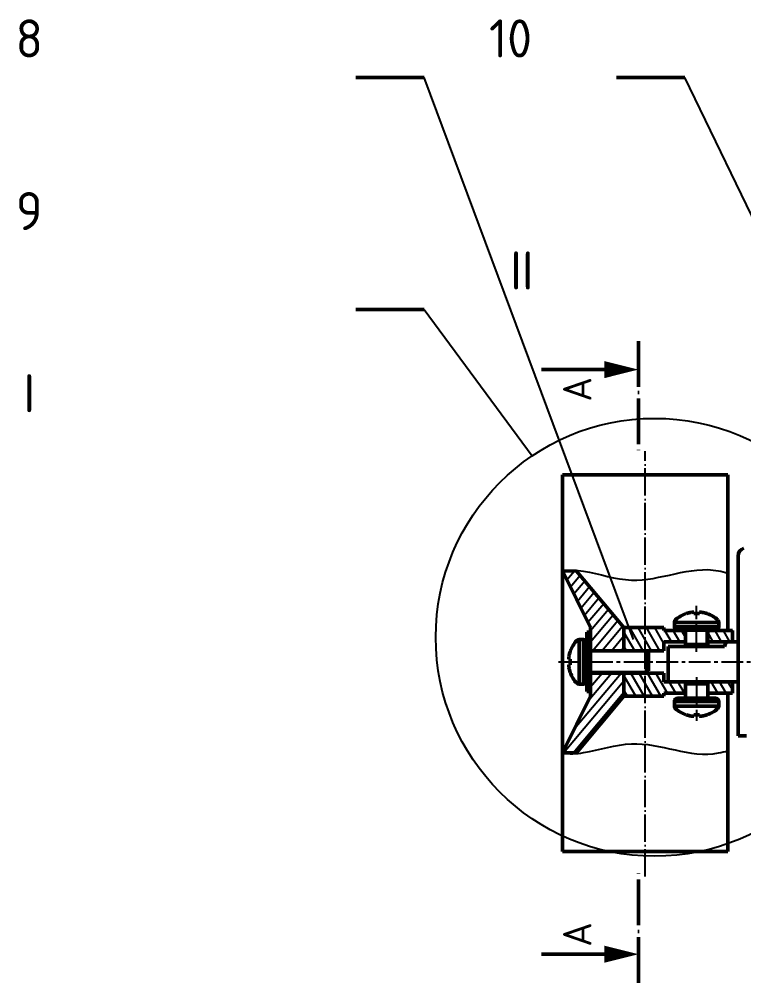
# Model space of a CAD drawing. Header units: inches. Extents: x -1846 to 3013, y 0 to 1997.
# Drawn here: x 635.2 to 825.7, y 1744.1 to 1997.3 of the extents above; entities that cross this region are included whole.
import ezdxf

# ---------------------------------------------------------------- set-up
doc = ezdxf.new("R2010")
doc.units = ezdxf.units.IN
doc.linetypes.add('ACAD_ISO04W100', pattern=[30, 24, -3, 0, -3])
doc.linetypes.add('CENTER2', pattern=[28.575, 19.05, -3.175, 3.175, -3.175])
for name, color, linetype, lineweight in [('Basic', 7, 'Continuous', 50), ('Center', 1, 'CENTER2', 25), ('Net Mat Cat A-A', 2, 'Continuous', 50), ('Tam', 1, 'ACAD_ISO04W100', 25), ('Thin', 3, 'Continuous', 25)]:
    doc.layers.add(name, color=color, linetype=linetype, lineweight=lineweight)
doc.styles.add('Annotative', font='')
doc.styles.add('TCVN-7284-5', font='', dxfattribs={"height": 5})
doc.styles.get('Annotative').set_extended_font_data('TCVN 7284', italic=True)
doc.styles.get('TCVN-7284-5').set_extended_font_data('TCVN 7284', italic=True)

msp = doc.modelspace()

# ---------------------------------------------------------------- hatches: boundary and pattern name
at = {"layer": 'Thin'}
h = msp.add_hatch(dxfattribs=at)
h.set_pattern_fill('ANSI31', color=256, scale=0.6, angle=5)
h.set_pattern_definition([(50, (-28.9028, 922.5597), (-1.4593147, 1.2245104), [])])
h.paths.add_polyline_path([(794.19, 1837.44), (785.41, 1837.44), (785.41, 1831.37), (794.19, 1831.37)])
h.paths.add_polyline_path([(794.19, 1825.52), (785.41, 1825.52), (785.41, 1819.44), (794.19, 1819.44)])
h.paths.add_polyline_path([(781.71, 1852.32), (777.99, 1852.37), (785.41, 1837.44), (794.19, 1837.44)])
h.paths.add_polyline_path([(794.19, 1819.44), (785.41, 1819.44), (777.99, 1804.52), (781.71, 1804.57)])
h = msp.add_hatch(dxfattribs=at)
h.set_pattern_fill('ANSI31', color=256, scale=0.6, angle=75)
h.set_pattern_definition([(120, (-28.9028, 922.5597), (-1.6497784, -0.9525), [])])
h.paths.add_polyline_path([(810.36, 1836.69), (804.69, 1836.69), (804.69, 1837.44), (795.69, 1837.44), (794.19, 1837.44), (794.19, 1831.37), (804.69, 1831.37), (804.69, 1833.72), (810.36, 1833.72)])
h.paths.add_polyline_path([(810.36, 1822.67), (810.91, 1823.22), (804.69, 1823.22), (804.69, 1825.52), (794.19, 1825.52), (794.19, 1819.44), (795.69, 1819.44), (804.69, 1819.44), (804.69, 1820.19), (810.36, 1820.19)])
h.paths.add_polyline_path([(822.69, 1836.69), (816.21, 1836.69), (816.21, 1833.72), (822.69, 1833.72)])
h.paths.add_polyline_path([(822.69, 1823.22), (821.49, 1823.22), (815.66, 1823.22), (816.21, 1822.67), (816.21, 1820.19), (822.69, 1820.19), (822.69, 1820.46)])

# ---------------------------------------------------------------- linework, layer by layer
at = {"layer": 'Basic'}
for p, q in [((741.68, 1982.01), (723.68, 1982.01)), ((810.19, 1982.01), (792.19, 1982.01)), ((741.68, 1921.04), (723.68, 1921.04)), ((777.99, 1804.52), (777.99, 1877.62)), ((777.99, 1877.62), (821.49, 1877.62)), ((821.49, 1836.69), (821.49, 1877.62)), ((824.19, 1828.47), (824.19, 1856.22)), ((785.41, 1837.44), (777.99, 1852.37)), ((781.71, 1852.32), (777.99, 1852.37)), ((794.19, 1837.44), (781.71, 1852.32)), ((810.49, 1841.14), (810.59, 1841.14)), ((812.52, 1841.46), (812.55, 1841.14)), ((812.55, 1841.14), (814.03, 1841.14)), ((814.03, 1841.14), (814.05, 1841.46)), ((815.98, 1841.14), (816.08, 1841.14)), ((807.44, 1838.82), (807.44, 1837.63)), ((807.44, 1838.82), (819.14, 1838.82)), ((819.14, 1837.63), (819.14, 1838.82)), ((785.41, 1836.24), (784.43, 1836.24)), ((784.43, 1820.64), (784.43, 1836.24)), ((785.41, 1837.44), (785.41, 1819.44)), ((794.19, 1837.44), (794.19, 1831.37)), ((794.19, 1837.44), (795.69, 1837.44)), ((804.69, 1837.44), (795.69, 1837.44)), ((804.69, 1836.69), (804.69, 1837.44)), ((810.36, 1836.69), (804.69, 1836.69)), ((807.44, 1837.63), (819.14, 1837.63)), ((818.26, 1836.75), (808.32, 1836.75)), ((810.36, 1833), (810.36, 1836.75)), ((816.21, 1833), (816.21, 1836.75)), ((822.69, 1836.69), (816.21, 1836.69)), ((822.69, 1836.69), (822.69, 1833.72)), ((783.56, 1834.29), (782.37, 1834.29)), ((782.37, 1822.59), (782.37, 1834.29)), ((783.56, 1822.59), (783.56, 1834.29)), ((810.36, 1833.72), (804.69, 1833.72)), ((804.69, 1833.72), (804.69, 1831.37)), ((822.69, 1833.72), (816.21, 1833.72)), ((821.05, 1833.72), (820.63, 1832.45)), ((824.19, 1833.72), (822.69, 1833.72)), ((780.05, 1831.14), (780.05, 1831.24)), ((785.41, 1831.37), (804.69, 1831.37)), ((800.13, 1831.37), (800.13, 1825.52)), ((800.13, 1831.37), (800.68, 1830.82)), ((800.68, 1826.07), (800.68, 1830.82)), ((820.63, 1832.45), (805.85, 1832.45)), ((805.85, 1832.45), (805.85, 1823.22)), ((816.21, 1833), (810.36, 1833)), ((810.36, 1833), (810.91, 1832.45)), ((810.91, 1832.45), (815.66, 1832.45)), ((816.21, 1833), (815.66, 1832.45)), ((780.05, 1829.18), (779.72, 1829.21)), ((780.05, 1827.71), (780.05, 1829.18)), ((824.19, 1808.97), (824.19, 1828.47)), ((779.72, 1827.68), (780.05, 1827.71)), ((780.05, 1825.65), (780.05, 1825.75)), ((800.13, 1825.52), (800.68, 1826.07)), ((804.69, 1825.52), (785.41, 1825.52)), ((794.19, 1825.52), (794.19, 1819.44)), ((804.69, 1825.52), (804.69, 1823.22)), ((804.69, 1823.22), (815.19, 1823.22)), ((810.36, 1822.67), (810.91, 1823.22)), ((815.66, 1823.22), (810.91, 1823.22)), ((815.19, 1823.22), (821.49, 1823.22)), ((816.21, 1822.67), (815.66, 1823.22)), ((821.49, 1823.22), (824.19, 1823.22)), ((822.69, 1823.22), (822.69, 1820.46)), ((782.37, 1822.59), (783.56, 1822.59)), ((784.43, 1820.64), (785.41, 1820.64)), ((810.36, 1822.67), (816.21, 1822.67)), ((810.36, 1822.67), (810.36, 1818.92)), ((816.21, 1822.67), (816.21, 1818.92)), ((822.69, 1820.46), (822.69, 1820.19)), ((785.41, 1819.44), (777.99, 1804.52)), ((794.19, 1819.44), (781.71, 1804.57)), ((794.19, 1819.44), (795.69, 1819.44)), ((795.69, 1819.44), (804.69, 1819.44)), ((804.69, 1820.19), (810.52, 1820.19)), ((804.69, 1819.44), (804.69, 1820.19)), ((807.44, 1818.04), (807.44, 1816.85)), ((819.14, 1818.04), (807.44, 1818.04)), ((808.32, 1818.92), (818.26, 1818.92)), ((816.06, 1820.19), (822.69, 1820.19)), ((819.14, 1816.85), (819.14, 1818.04)), ((821.49, 1778.63), (821.49, 1820.19)), ((819.14, 1816.85), (807.44, 1816.85)), ((810.59, 1814.53), (810.49, 1814.53)), ((812.55, 1814.53), (812.52, 1814.21)), ((814.03, 1814.53), (812.55, 1814.53)), ((814.05, 1814.21), (814.03, 1814.53)), ((816.08, 1814.53), (815.98, 1814.53)), ((824.19, 1808.97), (826.44, 1808.97)), ((781.71, 1804.57), (777.99, 1804.52)), ((777.99, 1778.63), (777.99, 1804.52)), ((777.99, 1778.63), (821.49, 1778.63))]:
    msp.add_line(p, q, dxfattribs=at)
for centre, radius, start, end in [((826.44, 1856.22), 2.25, 109.4712, 180), ((813.29, 1833.39), 8.24, 109.825, 132.4927), ((813.29, 1833.33), 8.26, 100.1662, 109.027), ((812.8, 1834.54), 6.99, 93.964, 97.9842), ((812.09, 1840.15), 1.39, 71.7311, 80.5485), ((814.49, 1840.15), 1.39, 99.4515, 108.2689), ((813.78, 1834.54), 6.99, 82.0158, 86.036), ((813.29, 1833.33), 8.26, 70.973, 79.8338), ((813.29, 1833.39), 8.24, 47.5073, 70.175), ((808.32, 1838.82), 0.878, 132.4927, 180), ((818.26, 1838.82), 0.877, 0, 47.5073), ((808.32, 1837.63), 0.878, 180, 270), ((818.26, 1837.63), 0.877, 270, 0), ((787.8, 1828.44), 8.24, 137.5073, 160.175), ((782.37, 1833.42), 0.877, 90, 137.5073), ((783.56, 1833.42), 0.877, 0, 90), ((787.86, 1828.45), 8.26, 160.973, 169.8338), ((786.64, 1828.93), 6.99, 172.0158, 176.036), ((781.04, 1829.64), 1.39, 189.4515, 198.2689), ((781.04, 1827.25), 1.39, 161.7311, 170.5485), ((786.64, 1827.96), 6.99, 183.964, 187.9842), ((787.86, 1828.44), 8.26, 190.1662, 199.027), ((787.8, 1828.44), 8.24, 199.825, 222.4927), ((783.56, 1823.47), 0.878, 270, 0), ((782.37, 1823.47), 0.878, 222.4927, 270), ((808.32, 1818.04), 0.877, 90, 180), ((818.26, 1818.04), 0.878, 0, 90), ((808.32, 1816.85), 0.877, 180, 227.5073), ((813.29, 1822.28), 8.24, 227.5073, 250.175), ((813.29, 1822.28), 8.24, 289.825, 312.4927), ((818.26, 1816.85), 0.878, 312.4927, 0), ((813.29, 1822.34), 8.26, 250.973, 259.8338), ((812.8, 1821.13), 6.99, 262.0158, 266.036), ((812.09, 1815.52), 1.39, 279.4515, 288.2689), ((814.49, 1815.52), 1.39, 251.7311, 260.5485), ((813.78, 1821.13), 6.99, 273.964, 277.9842), ((813.29, 1822.34), 8.26, 280.1662, 289.027)]:
    msp.add_arc(centre, radius, start, end, dxfattribs=at)
at = {"layer": 'Center', "ltscale": 0.3}
for p, q in [((813.24, 1831.08), (813.24, 1843.14)), ((776.98, 1828.44), (829.05, 1828.44)), ((813.29, 1824.42), (813.29, 1812.96))]:
    msp.add_line(p, q, dxfattribs=at)
at = {"layer": 'Net Mat Cat A-A', "linetype": 'ACAD_ISO04W100', "ltscale": 0.5}
for p, q in [((798, 1912.76), (798, 1882.76)), ((798, 1744.13), (798, 1774.13))]:
    msp.add_line(p, q, dxfattribs=at)
at = {"layer": 'Net Mat Cat A-A'}
for p, q in [((789, 1905.26), (772.5, 1905.26)), ((789, 1751.63), (772.5, 1751.63))]:
    msp.add_line(p, q, dxfattribs=at)
for points in [[(798, 1905.26, 0, 4.5, 0), (789, 1905.26, 4.5, 4.5, 0)], [(798, 1751.63, 0, 4.5, 0), (789, 1751.63, 4.5, 4.5, 0)]]:
    msp.add_lwpolyline(points, format="xyseb", dxfattribs=at)
at = {"layer": 'Tam', "ltscale": 0.3}
msp.add_line((799.74, 1772.06), (799.74, 1883.84), dxfattribs=at)
at = {"layer": 'Thin'}
for p, q in [((796.7, 1834.32), (741.68, 1982.01)), ((847.29, 1905.33), (810.19, 1982.01)), ((741.68, 1921.04), (770.02, 1882.58)), ((810.66, 1833), (810.66, 1836.75)), ((815.91, 1833), (815.91, 1836.75)), ((800.13, 1831.07), (785.41, 1831.07)), ((800.13, 1825.82), (785.41, 1825.82)), ((810.52, 1822.67), (810.52, 1818.92)), ((816.06, 1822.67), (816.06, 1818.92))]:
    msp.add_line(p, q, dxfattribs=at)
msp.add_circle((802.23, 1834.9), 57.54, dxfattribs=at)
for points in [[(777.99, 1852.37), (779.78, 1852.7), (786.07, 1852.29), (799.34, 1847.34), (812.39, 1854.26), (820.69, 1852.02), (821.49, 1851.83)], [(777.99, 1804.52), (779.78, 1804.18), (786.07, 1804.59), (799.34, 1809.54), (812.39, 1802.63), (820.69, 1804.87), (821.49, 1805.06)]]:
    msp.add_open_spline(points, degree=3, knots=[2.553793, 2.553793, 2.553793, 2.553793, 4.406993, 8.681624, 16.369447, 17.187013, 17.187013, 17.187013, 17.187013], dxfattribs=at)

# ---------------------------------------------------------------- texts
at = {"layer": 'Basic', "char_height": 10, "width": 82.5, "attachment_point": 1, "style": 'Annotative'}
for s, insert in [('\\pxqc;{\\fTCVN 7284|b0|i0|c0|p34;8\\P}', (596.54, 1997.29)), ('\\pxqc;{\\fTCVN 7284|b0|i0|c0|p34;10\\P}', (723.11, 1997.29)), ('\\pxqc;{\\fTCVN 7284|b0|i0|c0|p34;9\\P}', (596.54, 1951.92)), ('\\pxqc;{\\fTCVN 7284|b0|i0|c0|p34;II\\P}', (726.11, 1936.32)), ('\\pxqc;{\\fTCVN 7284|b0|i0|c0|p34;I\\P}', (596.54, 1904.06))]:
    msp.add_mtext(s, dxfattribs=dict(at, insert=insert))
at = {"layer": 'Net Mat Cat A-A', "char_height": 7.5, "width": 16.5885, "rotation": 90, "style": 'TCVN-7284-5'}
for insert, attachment_point in [((781.9, 1896.86), 4), ((781.9, 1760.02), 6)]:
    msp.add_mtext('{\\fTCVN 7284|b0|i0|c0|p34;A}', dxfattribs=dict(at, insert=insert, attachment_point=attachment_point))

doc.saveas('drawing.dxf')
